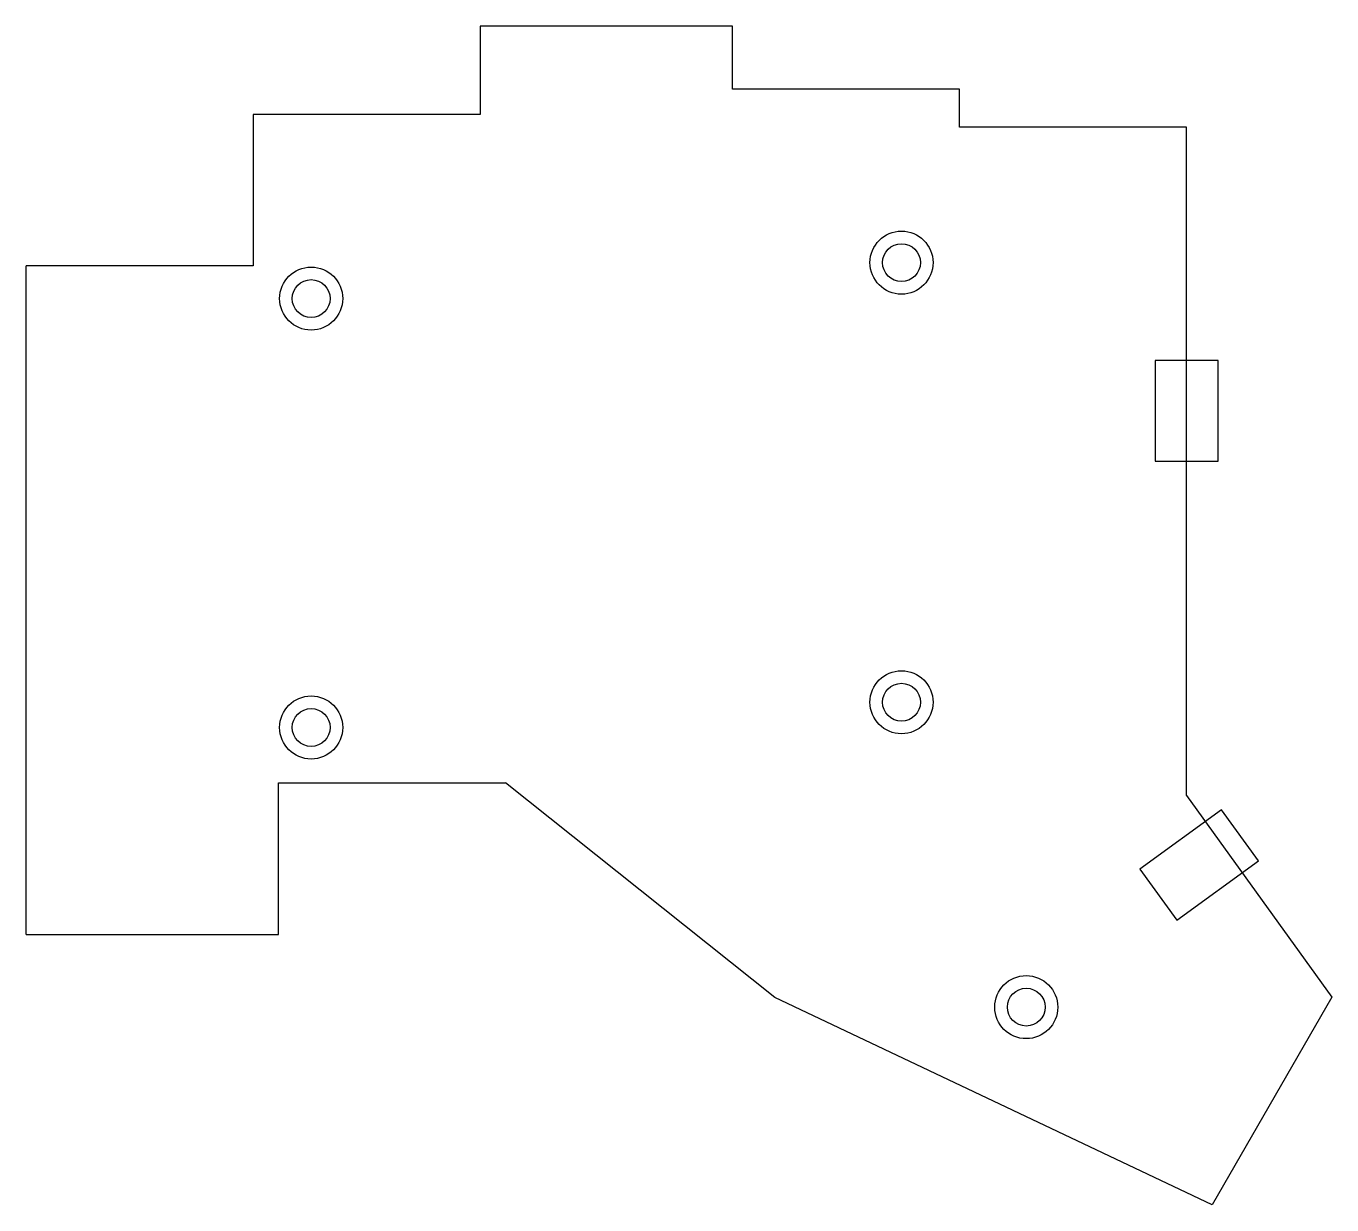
# Model space of a CAD drawing. Header units: millimetres. Extents: x -10 to 94, y -31 to 62.
import ezdxf

# ---------------------------------------------------------------- set-up
doc = ezdxf.new("R2010")
doc.units = ezdxf.units.MM

msp = doc.modelspace()

# ---------------------------------------------------------------- linework, layer by layer
for p, q in [((46, 62.5), (26, 62.5)), ((26, 62.5), (26, 55.5)), ((46, 57.5), (46, 62.5)), ((64, 57.5), (46, 57.5)), ((64, 54.5), (64, 57.5)), ((26, 55.5), (8, 55.5)), ((8, 55.5), (8, 43.5)), ((82, 54.5), (64, 54.5)), ((82, 1.5), (82, 54.5)), ((-10, -9.5), (-10, 43.5)), ((8, 43.5), (-10, 43.5)), ((84.5, 36), (79.5, 36)), ((79.5, 36), (79.5, 28)), ((84.5, 28), (84.5, 36)), ((79.5, 28), (84.5, 28)), ((10, -9.5), (10, 2.5)), ((10, 2.5), (28, 2.5)), ((49.35, -14.51), (28, 2.5)), ((82, 1.5), (93.52, -14.49)), ((84.77, 0.37), (78.29, -4.33)), ((87.71, -3.67), (84.77, 0.37)), ((81.23, -8.37), (87.71, -3.67)), ((78.29, -4.33), (81.23, -8.37)), ((-10, -9.5), (10, -9.5)), ((93.52, -14.49), (84.02, -30.95)), ((84.02, -30.95), (49.35, -14.51))]:
    msp.add_line(p, q)
for centre, radius in [((59.4, 43.75), 2.5), ((59.4, 43.75), 1.5), ((12.6, 40.9), 2.5), ((12.6, 40.9), 1.5), ((59.4, 8.9), 2.5), ((59.4, 8.9), 1.5), ((12.6, 6.9), 2.5), ((12.6, 6.9), 1.5), ((69.29, -15.27), 2.5), ((69.29, -15.27), 1.5)]:
    msp.add_circle(centre, radius)

doc.saveas('drawing.dxf')
